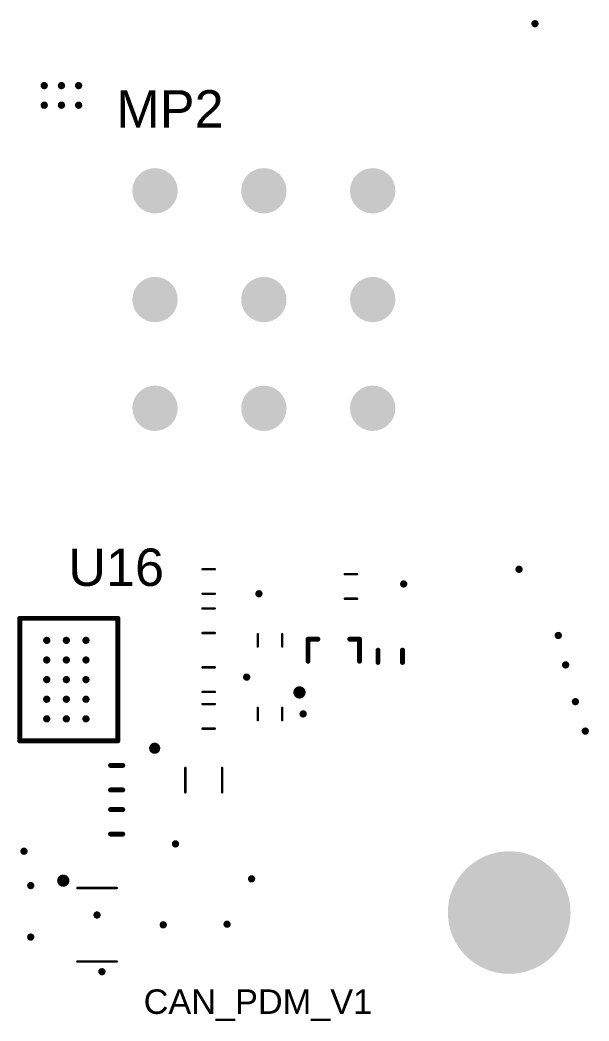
# Model space of a CAD drawing. Header units: inches. Extents: x 1 to 118, y 10 to 101.
# Drawn here: x 95.06 to 118.25, y 10.58 to 51.4 of the extents above; entities that cross this region are included whole.
import ezdxf

# ---------------------------------------------------------------- set-up
doc = ezdxf.new("R2010")
doc.units = ezdxf.units.IN
for name, color, linetype in [('Pad Holes', 156, 'Continuous'), ('Top Overlay', 2, 'Continuous'), ('Via Holes', 16, 'Continuous')]:
    doc.layers.add(name, color=color, linetype=linetype)
doc.styles.add('Arial', font='', dxfattribs={"height": 0.2})
doc.styles.get('Arial').set_extended_font_data('Arial')

# ---------------------------------------------------------------- blocks, each defined once
blk = doc.blocks.new('SOP65P600X115_15_16')
at = {"layer": 'Top Overlay'}
for points in [[(-3.4, 2.8, 0.254, 0.254, 1), (-3.6, 2.8, 0.254, 0.254, 1)], [(-3.664, 2.8, 0.127, 0.127, 1), (-3.537, 2.8, 0.127, 0.127, 1)], [(-3.464, 2.8, 0.127, 0.127, 1), (-3.337, 2.8, 0.127, 0.127, 1)], [(-2.05, 2.5, 0.1, 0.1, 1), (-1.95, 2.5, 0.1, 0.1, 1)], [(-2.05, 2.5, 0.1, 0.1, 1), (-1.95, 2.5, 0.1, 0.1, 1)], [(1.95, 2.5, 0.1, 0.1, 1), (2.05, 2.5, 0.1, 0.1, 1)], [(1.95, 2.5, 0.1, 0.1, 1), (2.05, 2.5, 0.1, 0.1, 1)], [(-2.05, -2.5, 0.1, 0.1, 1), (-1.95, -2.5, 0.1, 0.1, 1)], [(-2.05, -2.5, 0.1, 0.1, 1), (-1.95, -2.5, 0.1, 0.1, 1)], [(1.95, -2.5, 0.1, 0.1, 1), (2.05, -2.5, 0.1, 0.1, 1)], [(1.95, -2.5, 0.1, 0.1, 1), (2.05, -2.5, 0.1, 0.1, 1)]]:
    blk.add_lwpolyline(points, format="xyseb", close=True, dxfattribs=at)
for points in [[(-2, 2.5, 0.2, 0.2, 0), (-2, -2.5, 0.2, 0.2, 0)], [(2, 2.5, 0.2, 0.2, 0), (-2, 2.5, 0.2, 0.2, 0)], [(2, 2.5, 0.2, 0.2, 0), (2, -2.5, 0.2, 0.2, 0)], [(2, -2.5, 0.2, 0.2, 0), (-2, -2.5, 0.2, 0.2, 0)]]:
    blk.add_lwpolyline(points, format="xyseb", dxfattribs=at)
blk = doc.blocks.new('RESC1608X06M_91')
at = {"layer": 'Top Overlay'}
for points in [[(-0.25, 0.5, 0.1, 0.1, 0), (0.25, 0.5, 0.1, 0.1, 0)], [(-0.25, -0.5, 0.1, 0.1, 0), (0.25, -0.5, 0.1, 0.1, 0)]]:
    blk.add_lwpolyline(points, format="xyseb", dxfattribs=at)
for points in [[(-0.275, 0.5, 0.05, 0.05, 1), (-0.225, 0.5, 0.05, 0.05, 1)], [(0.225, 0.5, 0.05, 0.05, 1), (0.275, 0.5, 0.05, 0.05, 1)], [(-0.275, -0.5, 0.05, 0.05, 1), (-0.225, -0.5, 0.05, 0.05, 1)], [(0.225, -0.5, 0.05, 0.05, 1), (0.275, -0.5, 0.05, 0.05, 1)]]:
    blk.add_lwpolyline(points, format="xyseb", close=True, dxfattribs=at)
blk = doc.blocks.new('RESC1608X06M_92')
at = {"layer": 'Top Overlay'}
for points in [[(0.25, 0.5, 0.1, 0.1, 0), (-0.25, 0.5, 0.1, 0.1, 0)], [(0.25, -0.5, 0.1, 0.1, 0), (-0.25, -0.5, 0.1, 0.1, 0)]]:
    blk.add_lwpolyline(points, format="xyseb", dxfattribs=at)
for points in [[(-0.275, 0.5, 0.05, 0.05, 1), (-0.225, 0.5, 0.05, 0.05, 1)], [(0.225, 0.5, 0.05, 0.05, 1), (0.275, 0.5, 0.05, 0.05, 1)], [(-0.275, -0.5, 0.05, 0.05, 1), (-0.225, -0.5, 0.05, 0.05, 1)], [(0.225, -0.5, 0.05, 0.05, 1), (0.275, -0.5, 0.05, 0.05, 1)]]:
    blk.add_lwpolyline(points, format="xyseb", close=True, dxfattribs=at)
blk = doc.blocks.new('RESC1608X06M_93')
at = {"layer": 'Top Overlay'}
for points in [[(0.25, 0.5, 0.1, 0.1, 0), (-0.25, 0.5, 0.1, 0.1, 0)], [(0.25, -0.5, 0.1, 0.1, 0), (-0.25, -0.5, 0.1, 0.1, 0)]]:
    blk.add_lwpolyline(points, format="xyseb", dxfattribs=at)
for points in [[(-0.275, 0.5, 0.05, 0.05, 1), (-0.225, 0.5, 0.05, 0.05, 1)], [(0.225, 0.5, 0.05, 0.05, 1), (0.275, 0.5, 0.05, 0.05, 1)], [(-0.275, -0.5, 0.05, 0.05, 1), (-0.225, -0.5, 0.05, 0.05, 1)], [(0.225, -0.5, 0.05, 0.05, 1), (0.275, -0.5, 0.05, 0.05, 1)]]:
    blk.add_lwpolyline(points, format="xyseb", close=True, dxfattribs=at)
blk = doc.blocks.new('RESC1608X06M_94')
at = {"layer": 'Top Overlay'}
for points in [[(0.25, 0.5, 0.1, 0.1, 0), (-0.25, 0.5, 0.1, 0.1, 0)], [(0.25, -0.5, 0.1, 0.1, 0), (-0.25, -0.5, 0.1, 0.1, 0)]]:
    blk.add_lwpolyline(points, format="xyseb", dxfattribs=at)
for points in [[(-0.275, 0.5, 0.05, 0.05, 1), (-0.225, 0.5, 0.05, 0.05, 1)], [(0.225, 0.5, 0.05, 0.05, 1), (0.275, 0.5, 0.05, 0.05, 1)], [(-0.275, -0.5, 0.05, 0.05, 1), (-0.225, -0.5, 0.05, 0.05, 1)], [(0.225, -0.5, 0.05, 0.05, 1), (0.275, -0.5, 0.05, 0.05, 1)]]:
    blk.add_lwpolyline(points, format="xyseb", close=True, dxfattribs=at)
blk = doc.blocks.new('RESC1608X06M_95')
at = {"layer": 'Top Overlay'}
for points in [[(0.25, 0.5, 0.1, 0.1, 0), (-0.25, 0.5, 0.1, 0.1, 0)], [(0.25, -0.5, 0.1, 0.1, 0), (-0.25, -0.5, 0.1, 0.1, 0)]]:
    blk.add_lwpolyline(points, format="xyseb", dxfattribs=at)
for points in [[(-0.275, 0.5, 0.05, 0.05, 1), (-0.225, 0.5, 0.05, 0.05, 1)], [(0.225, 0.5, 0.05, 0.05, 1), (0.275, 0.5, 0.05, 0.05, 1)], [(-0.275, -0.5, 0.05, 0.05, 1), (-0.225, -0.5, 0.05, 0.05, 1)], [(0.225, -0.5, 0.05, 0.05, 1), (0.275, -0.5, 0.05, 0.05, 1)]]:
    blk.add_lwpolyline(points, format="xyseb", close=True, dxfattribs=at)
blk = doc.blocks.new('RESC1608X06M_96')
at = {"layer": 'Top Overlay'}
for points in [[(0.25, 0.5, 0.1, 0.1, 0), (-0.25, 0.5, 0.1, 0.1, 0)], [(0.25, -0.5, 0.1, 0.1, 0), (-0.25, -0.5, 0.1, 0.1, 0)]]:
    blk.add_lwpolyline(points, format="xyseb", dxfattribs=at)
for points in [[(-0.275, 0.5, 0.05, 0.05, 1), (-0.225, 0.5, 0.05, 0.05, 1)], [(0.225, 0.5, 0.05, 0.05, 1), (0.275, 0.5, 0.05, 0.05, 1)], [(-0.275, -0.5, 0.05, 0.05, 1), (-0.225, -0.5, 0.05, 0.05, 1)], [(0.225, -0.5, 0.05, 0.05, 1), (0.275, -0.5, 0.05, 0.05, 1)]]:
    blk.add_lwpolyline(points, format="xyseb", close=True, dxfattribs=at)
blk = doc.blocks.new('RESC1608X06M_97')
at = {"layer": 'Top Overlay'}
for points in [[(-0.25, 0.5, 0.1, 0.1, 0), (0.25, 0.5, 0.1, 0.1, 0)], [(-0.25, -0.5, 0.1, 0.1, 0), (0.25, -0.5, 0.1, 0.1, 0)]]:
    blk.add_lwpolyline(points, format="xyseb", dxfattribs=at)
for points in [[(-0.275, 0.5, 0.05, 0.05, 1), (-0.225, 0.5, 0.05, 0.05, 1)], [(0.225, 0.5, 0.05, 0.05, 1), (0.275, 0.5, 0.05, 0.05, 1)], [(-0.275, -0.5, 0.05, 0.05, 1), (-0.225, -0.5, 0.05, 0.05, 1)], [(0.225, -0.5, 0.05, 0.05, 1), (0.275, -0.5, 0.05, 0.05, 1)]]:
    blk.add_lwpolyline(points, format="xyseb", close=True, dxfattribs=at)
blk = doc.blocks.new('RESC2012X06N_98')
at = {"layer": 'Top Overlay'}
for points in [[(0.5, 0.75, 0.1, 0.1, 0), (-0.5, 0.75, 0.1, 0.1, 0)], [(0.5, -0.75, 0.1, 0.1, 0), (-0.5, -0.75, 0.1, 0.1, 0)]]:
    blk.add_lwpolyline(points, format="xyseb", dxfattribs=at)
for points in [[(-0.525, 0.75, 0.05, 0.05, 1), (-0.475, 0.75, 0.05, 0.05, 1)], [(0.475, 0.75, 0.05, 0.05, 1), (0.525, 0.75, 0.05, 0.05, 1)], [(-0.525, -0.75, 0.05, 0.05, 1), (-0.475, -0.75, 0.05, 0.05, 1)], [(0.475, -0.75, 0.05, 0.05, 1), (0.525, -0.75, 0.05, 0.05, 1)]]:
    blk.add_lwpolyline(points, format="xyseb", close=True, dxfattribs=at)
blk = doc.blocks.new('WURTH_74651195_200')
at = {"layer": 'Pad Holes'}
h = blk.add_hatch(color=7, dxfattribs=at)
edge = h.paths.add_edge_path()
edge.add_arc((-4.435, 4.435), 0.925, 0, 360)
h = blk.add_hatch(color=7, dxfattribs=at)
edge = h.paths.add_edge_path()
edge.add_arc((0, 4.435), 0.925, 0, 360)
h = blk.add_hatch(color=7, dxfattribs=at)
edge = h.paths.add_edge_path()
edge.add_arc((4.435, 4.435), 0.925, 0, 360)
h = blk.add_hatch(color=7, dxfattribs=at)
edge = h.paths.add_edge_path()
edge.add_arc((-4.435, 0), 0.925, 0, 360)
h = blk.add_hatch(color=7, dxfattribs=at)
edge = h.paths.add_edge_path()
edge.add_arc((0, 0), 0.925, 0, 360)
h = blk.add_hatch(color=7, dxfattribs=at)
edge = h.paths.add_edge_path()
edge.add_arc((4.435, 0), 0.925, 0, 360)
h = blk.add_hatch(color=7, dxfattribs=at)
edge = h.paths.add_edge_path()
edge.add_arc((-4.435, -4.435), 0.925, 0, 360)
h = blk.add_hatch(color=7, dxfattribs=at)
edge = h.paths.add_edge_path()
edge.add_arc((0, -4.435), 0.925, 0, 360)
h = blk.add_hatch(color=7, dxfattribs=at)
edge = h.paths.add_edge_path()
edge.add_arc((4.435, -4.435), 0.925, 0, 360)
blk = doc.blocks.new('SOT65P210X100_3N___AC_230')
at = {"layer": 'Top Overlay'}
for points in [[(-1.399, 1.397, 0.25, 0.25, 1), (-1.649, 1.397, 0.25, 0.25, 1)], [(-1.712, 1.397, 0.125, 0.125, 1), (-1.587, 1.397, 0.125, 0.125, 1)], [(-1.461, 1.397, 0.125, 0.125, 1), (-1.336, 1.397, 0.125, 0.125, 1)], [(-0.3, 1.05, 0.1, 0.1, 1), (-0.2, 1.05, 0.1, 0.1, 1)], [(0.6, 1.05, 0.1, 0.1, 1), (0.7, 1.05, 0.1, 0.1, 1)], [(0.6, 1.05, 0.1, 0.1, 1), (0.7, 1.05, 0.1, 0.1, 1)], [(0.6, 0.65, 0.1, 0.1, 1), (0.7, 0.65, 0.1, 0.1, 1)], [(0.6, -0.65, 0.1, 0.1, 1), (0.7, -0.65, 0.1, 0.1, 1)], [(-0.3, -1.05, 0.1, 0.1, 1), (-0.2, -1.05, 0.1, 0.1, 1)], [(0.6, -1.05, 0.1, 0.1, 1), (0.7, -1.05, 0.1, 0.1, 1)], [(0.6, -1.05, 0.1, 0.1, 1), (0.7, -1.05, 0.1, 0.1, 1)]]:
    blk.add_lwpolyline(points, format="xyseb", close=True, dxfattribs=at)
for points in [[(-0.25, 1.05, 0.2, 0.2, 0), (0.65, 1.05, 0.2, 0.2, 0)], [(0.65, 1.05, 0.2, 0.2, 0), (0.65, 0.65, 0.2, 0.2, 0)], [(0.65, -0.65, 0.2, 0.2, 0), (0.65, -1.05, 0.2, 0.2, 0)], [(-0.25, -1.05, 0.2, 0.2, 0), (0.65, -1.05, 0.2, 0.2, 0)]]:
    blk.add_lwpolyline(points, format="xyseb", dxfattribs=at)
blk = doc.blocks.new('SOT95P280X145_5N_231')
at = {"layer": 'Top Overlay'}
for points in [[(-1.25, 1.8, 0.25, 0.25, 1), (-1.5, 1.8, 0.25, 0.25, 1)], [(-1.563, 1.8, 0.125, 0.125, 1), (-1.438, 1.8, 0.125, 0.125, 1)], [(-1.312, 1.8, 0.125, 0.125, 1), (-1.188, 1.8, 0.125, 0.125, 1)], [(-0.825, 1.5, 0.05, 0.05, 1), (-0.775, 1.5, 0.05, 0.05, 1)], [(0.775, 1.5, 0.05, 0.05, 1), (0.825, 1.5, 0.05, 0.05, 1)], [(-0.825, -1.5, 0.05, 0.05, 1), (-0.775, -1.5, 0.05, 0.05, 1)], [(0.775, -1.5, 0.05, 0.05, 1), (0.825, -1.5, 0.05, 0.05, 1)]]:
    blk.add_lwpolyline(points, format="xyseb", close=True, dxfattribs=at)
for points in [[(-0.8, 1.5, 0.1, 0.1, 0), (0.8, 1.5, 0.1, 0.1, 0)], [(-0.8, -1.5, 0.1, 0.1, 0), (0.8, -1.5, 0.1, 0.1, 0)]]:
    blk.add_lwpolyline(points, format="xyseb", dxfattribs=at)
blk = doc.blocks.new('CAPC1608X09M_249')
at = {"layer": 'Top Overlay'}
for points in [[(0.3, 0.5, 0.2, 0.2, 0), (-0.2, 0.5, 0.2, 0.2, 0)], [(0.3, -0.5, 0.2, 0.2, 0), (-0.2, -0.5, 0.2, 0.2, 0)]]:
    blk.add_lwpolyline(points, format="xyseb", dxfattribs=at)
for points in [[(-0.25, 0.5, 0.1, 0.1, 1), (-0.15, 0.5, 0.1, 0.1, 1)], [(0.25, 0.5, 0.1, 0.1, 1), (0.35, 0.5, 0.1, 0.1, 1)], [(-0.25, -0.5, 0.1, 0.1, 1), (-0.15, -0.5, 0.1, 0.1, 1)], [(0.25, -0.5, 0.1, 0.1, 1), (0.35, -0.5, 0.1, 0.1, 1)]]:
    blk.add_lwpolyline(points, format="xyseb", close=True, dxfattribs=at)
blk = doc.blocks.new('CAPC1608X09M_252')
at = {"layer": 'Top Overlay'}
for points in [[(-0.2, 0.5, 0.2, 0.2, 0), (0.3, 0.5, 0.2, 0.2, 0)], [(-0.2, -0.5, 0.2, 0.2, 0), (0.3, -0.5, 0.2, 0.2, 0)]]:
    blk.add_lwpolyline(points, format="xyseb", dxfattribs=at)
for points in [[(-0.25, 0.5, 0.1, 0.1, 1), (-0.15, 0.5, 0.1, 0.1, 1)], [(0.25, 0.5, 0.1, 0.1, 1), (0.35, 0.5, 0.1, 0.1, 1)], [(-0.25, -0.5, 0.1, 0.1, 1), (-0.15, -0.5, 0.1, 0.1, 1)], [(0.25, -0.5, 0.1, 0.1, 1), (0.35, -0.5, 0.1, 0.1, 1)]]:
    blk.add_lwpolyline(points, format="xyseb", close=True, dxfattribs=at)
blk = doc.blocks.new('CAPC1608X09M_253')
at = {"layer": 'Top Overlay'}
for points in [[(-0.2, 0.5, 0.2, 0.2, 0), (0.3, 0.5, 0.2, 0.2, 0)], [(-0.2, -0.5, 0.2, 0.2, 0), (0.3, -0.5, 0.2, 0.2, 0)]]:
    blk.add_lwpolyline(points, format="xyseb", dxfattribs=at)
for points in [[(-0.25, 0.5, 0.1, 0.1, 1), (-0.15, 0.5, 0.1, 0.1, 1)], [(0.25, 0.5, 0.1, 0.1, 1), (0.35, 0.5, 0.1, 0.1, 1)], [(-0.25, -0.5, 0.1, 0.1, 1), (-0.15, -0.5, 0.1, 0.1, 1)], [(0.25, -0.5, 0.1, 0.1, 1), (0.35, -0.5, 0.1, 0.1, 1)]]:
    blk.add_lwpolyline(points, format="xyseb", close=True, dxfattribs=at)

msp = doc.modelspace()

# ---------------------------------------------------------------- hatches: boundary and pattern name
at = {"layer": 'Pad Holes'}
h = msp.add_hatch(color=7, dxfattribs=at)
edge = h.paths.add_edge_path()
edge.add_arc((115, 15), 2.5, 0, 360)
at = {"layer": 'Via Holes'}
h = msp.add_hatch(color=7, dxfattribs=at)
edge = h.paths.add_edge_path()
edge.add_arc((116.05, 51.25), 0.15, 0, 360)
h = msp.add_hatch(color=7, dxfattribs=at)
edge = h.paths.add_edge_path()
edge.add_arc((96.05, 48.725), 0.15, 0, 360)
h = msp.add_hatch(color=7, dxfattribs=at)
edge = h.paths.add_edge_path()
edge.add_arc((96.75, 48.725), 0.15, 0, 360)
h = msp.add_hatch(color=7, dxfattribs=at)
edge = h.paths.add_edge_path()
edge.add_arc((97.45, 48.725), 0.15, 0, 360)
h = msp.add_hatch(color=7, dxfattribs=at)
edge = h.paths.add_edge_path()
edge.add_arc((96.05, 47.925), 0.15, 0, 360)
h = msp.add_hatch(color=7, dxfattribs=at)
edge = h.paths.add_edge_path()
edge.add_arc((96.75, 47.925), 0.15, 0, 360)
h = msp.add_hatch(color=7, dxfattribs=at)
edge = h.paths.add_edge_path()
edge.add_arc((97.45, 47.925), 0.15, 0, 360)
h = msp.add_hatch(color=7, dxfattribs=at)
edge = h.paths.add_edge_path()
edge.add_arc((115.4, 29), 0.15, 0, 360)
h = msp.add_hatch(color=7, dxfattribs=at)
edge = h.paths.add_edge_path()
edge.add_arc((110.7, 28.4), 0.15, 0, 360)
h = msp.add_hatch(color=7, dxfattribs=at)
edge = h.paths.add_edge_path()
edge.add_arc((104.8, 28), 0.15, 0, 360)
h = msp.add_hatch(color=7, dxfattribs=at)
edge = h.paths.add_edge_path()
edge.add_arc((96.15, 26.1), 0.15, 0, 360)
h = msp.add_hatch(color=7, dxfattribs=at)
edge = h.paths.add_edge_path()
edge.add_arc((96.95, 26.1), 0.15, 0, 360)
h = msp.add_hatch(color=7, dxfattribs=at)
edge = h.paths.add_edge_path()
edge.add_arc((97.75, 26.1), 0.15, 0, 360)
h = msp.add_hatch(color=7, dxfattribs=at)
edge = h.paths.add_edge_path()
edge.add_arc((117, 26.3), 0.15, 0, 360)
h = msp.add_hatch(color=7, dxfattribs=at)
edge = h.paths.add_edge_path()
edge.add_arc((96.15, 25.3), 0.15, 0, 360)
h = msp.add_hatch(color=7, dxfattribs=at)
edge = h.paths.add_edge_path()
edge.add_arc((96.95, 25.3), 0.15, 0, 360)
h = msp.add_hatch(color=7, dxfattribs=at)
edge = h.paths.add_edge_path()
edge.add_arc((97.75, 25.3), 0.15, 0, 360)
h = msp.add_hatch(color=7, dxfattribs=at)
edge = h.paths.add_edge_path()
edge.add_arc((117.3, 25.1), 0.15, 0, 360)
h = msp.add_hatch(color=7, dxfattribs=at)
edge = h.paths.add_edge_path()
edge.add_arc((96.15, 24.5), 0.15, 0, 360)
h = msp.add_hatch(color=7, dxfattribs=at)
edge = h.paths.add_edge_path()
edge.add_arc((96.95, 24.5), 0.15, 0, 360)
h = msp.add_hatch(color=7, dxfattribs=at)
edge = h.paths.add_edge_path()
edge.add_arc((97.75, 24.5), 0.15, 0, 360)
h = msp.add_hatch(color=7, dxfattribs=at)
edge = h.paths.add_edge_path()
edge.add_arc((104.3, 24.6), 0.15, 0, 360)
h = msp.add_hatch(color=7, dxfattribs=at)
edge = h.paths.add_edge_path()
edge.add_arc((96.15, 23.7), 0.15, 0, 360)
h = msp.add_hatch(color=7, dxfattribs=at)
edge = h.paths.add_edge_path()
edge.add_arc((96.95, 23.7), 0.15, 0, 360)
h = msp.add_hatch(color=7, dxfattribs=at)
edge = h.paths.add_edge_path()
edge.add_arc((97.75, 23.7), 0.15, 0, 360)
h = msp.add_hatch(color=7, dxfattribs=at)
edge = h.paths.add_edge_path()
edge.add_arc((117.7, 23.6), 0.15, 0, 360)
h = msp.add_hatch(color=7, dxfattribs=at)
edge = h.paths.add_edge_path()
edge.add_arc((96.15, 22.9), 0.15, 0, 360)
h = msp.add_hatch(color=7, dxfattribs=at)
edge = h.paths.add_edge_path()
edge.add_arc((96.95, 22.9), 0.15, 0, 360)
h = msp.add_hatch(color=7, dxfattribs=at)
edge = h.paths.add_edge_path()
edge.add_arc((97.75, 22.9), 0.15, 0, 360)
h = msp.add_hatch(color=7, dxfattribs=at)
edge = h.paths.add_edge_path()
edge.add_arc((106.6, 23.1), 0.15, 0, 360)
h = msp.add_hatch(color=7, dxfattribs=at)
edge = h.paths.add_edge_path()
edge.add_arc((118.1, 22.4), 0.15, 0, 360)
h = msp.add_hatch(color=7, dxfattribs=at)
edge = h.paths.add_edge_path()
edge.add_arc((95.225, 17.5), 0.15, 0, 360)
h = msp.add_hatch(color=7, dxfattribs=at)
edge = h.paths.add_edge_path()
edge.add_arc((101.4, 17.8), 0.15, 0, 360)
h = msp.add_hatch(color=7, dxfattribs=at)
edge = h.paths.add_edge_path()
edge.add_arc((104.5, 16.375), 0.15, 0, 360)
h = msp.add_hatch(color=7, dxfattribs=at)
edge = h.paths.add_edge_path()
edge.add_arc((95.5, 16.1), 0.15, 0, 360)
h = msp.add_hatch(color=7, dxfattribs=at)
edge = h.paths.add_edge_path()
edge.add_arc((98.2, 14.9), 0.15, 0, 360)
h = msp.add_hatch(color=7, dxfattribs=at)
edge = h.paths.add_edge_path()
edge.add_arc((100.9, 14.5), 0.15, 0, 360)
h = msp.add_hatch(color=7, dxfattribs=at)
edge = h.paths.add_edge_path()
edge.add_arc((103.5, 14.525), 0.15, 0, 360)
h = msp.add_hatch(color=7, dxfattribs=at)
edge = h.paths.add_edge_path()
edge.add_arc((95.5, 14), 0.15, 0, 360)
h = msp.add_hatch(color=7, dxfattribs=at)
edge = h.paths.add_edge_path()
edge.add_arc((98.4, 12.587), 0.15, 0, 360)

# ---------------------------------------------------------------- block references
for name, p in [('WURTH_74651195_200', (105, 40)), ('RESC1608X06M_97', (102.75, 24.5)), ('CAPC1608X09M_253', (98.95, 20.5)), ('CAPC1608X09M_252', (98.95, 18.7)), ('SOT95P280X145_5N_231', (98.2, 14.5))]:
    msp.add_blockref(name, p)
for name, p, rotation in [('RESC1608X06M_94', (102.75, 28.5), 180), ('RESC1608X06M_93', (108.55, 28.3), 180), ('RESC1608X06M_96', (102.75, 26.9), 180), ('SOP65P600X115_15_16', (97.05, 24.5), 180), ('RESC1608X06M_92', (105.25, 26.1), 270), ('SOT65P210X100_3N___AC_230', (107.85, 25.5), 90), ('CAPC1608X09M_249', (110.15, 25.5), 270), ('RESC1608X06M_95', (102.75, 23), 180), ('RESC1608X06M_91', (105.25, 23.1), 90), ('RESC2012X06N_98', (102.55, 20.4), 270)]:
    msp.add_blockref(name, p, dxfattribs=dict(rotation=rotation))

# ---------------------------------------------------------------- texts
at = {"layer": 'Top Overlay', "style": 'Arial'}
for s, height, p in [('MP2', 1.524, (98.984, 47.015)), ('U16', 1.524, (97.028, 28.321)), ('CAN_PDM_V1', 1, (100.1, 10.867))]:
    msp.add_text(s, height=height, dxfattribs=at).set_placement(p)

doc.saveas('drawing.dxf')
